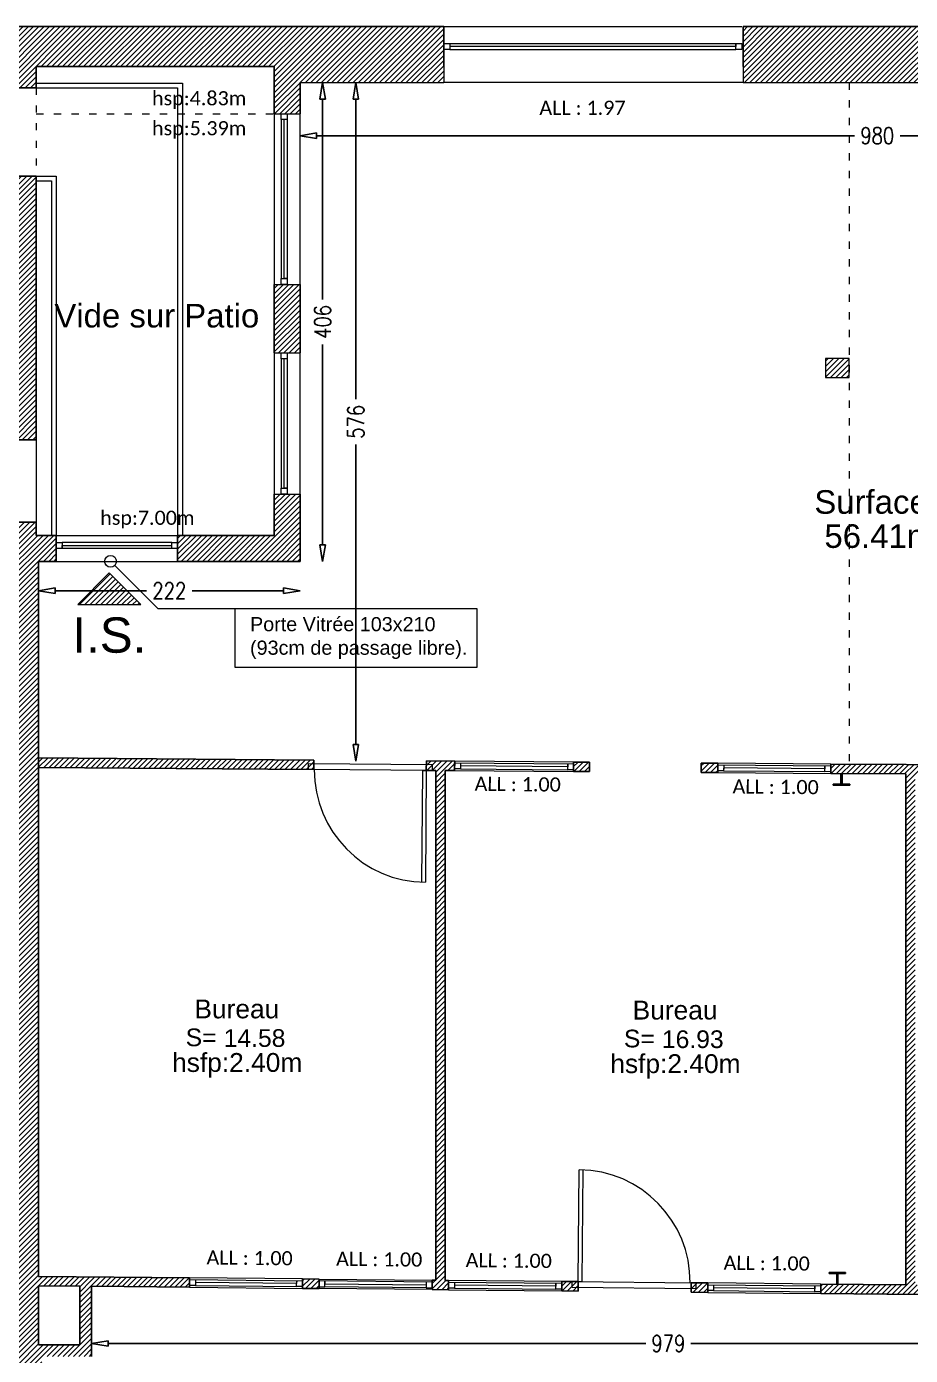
# Model space of a CAD drawing. Header units: millimetres. Extents: x -14819 to 43195, y -10328 to 20814.
# Drawn here: x 7473 to 8224, y 5368 to 6496 of the extents above; entities that cross this region are included whole.
import ezdxf
from ezdxf.enums import TextEntityAlignment as Align

# ---------------------------------------------------------------- set-up
doc = ezdxf.new("R2010")
doc.units = ezdxf.units.MM
doc.header["$PDMODE"] = 3
doc.linetypes.add('ACAD_ISO03W100', pattern=[30, 12, -18])
doc.linetypes.add('Chemin', pattern=[0.5, 0.3, -0.2])
for name, color, linetype, lineweight in [('00 - Mise en Sécurité', 30, 'Continuous', 13), ('05 - Menuiserie', 150, 'Continuous', 5), ('41 - Côtes Intérieures', 71, 'Continuous', 9), ('50 - Signes', 12, 'Continuous', 9), ('59 - TxT', 120, 'Continuous', 0), ('_Texte', 7, 'Continuous', 15), ('Etiq_Affectation', 7, 'Continuous', 0), ('Etiq_Num_appart', 7, 'Continuous', 0), ('Etiq_Surface', 7, 'Continuous', 0), ('Etiq_Typologie', 7, 'Continuous', 0), ('Etiquette', 7, 'Continuous', 13), ('Menuiserie', 250, 'Continuous', 9), ('Menuiserie_cps', 7, 'Continuous', 15), ('Mur_coupe', 7, 'Continuous', 25), ('Mur_projeté', 8, 'ACAD_ISO03W100', 18), ('Mur_vu', 8, 'Continuous', 18)]:
    doc.layers.add(name, color=color, linetype=linetype, lineweight=lineweight)
doc.layers.add('10 - Hachures', color=7, linetype='Continuous', lineweight=18, true_color=0x646464)
for name, color, linetype, lineweight, plot in [('Etiq_Adresse', 7, 'Continuous', 0, False), ('Etiq_Mesure_ou_non', 7, 'Continuous', 0, False), ('Menuiserie_seuil', 8, 'Continuous', 9, False)]:
    doc.layers.add(name, color=color, linetype=linetype, lineweight=lineweight, plot=plot)
doc.styles.add('CR_Cot', font='simplex.shx', dxfattribs={"width": 0.8})
doc.styles.add('Legend', font='calibri.ttf')
doc.styles.get("Standard").update_dxf_attribs({"font": 'arial.ttf'})
doc.dimstyles.get("Standard").update_dxf_attribs({"dimtxt": 14, "dimasz": 14, "dimexe": 0.18, "dimexo": 0.0625, "dimgap": 5, "dimtad": 0, "dimtoh": 1, "dimdec": 0, "dimzin": 0, "dimdsep": 46, "dimtxsty": 'CR_Cot', "dimblk": 'CLOSEDBLANK', "dimcen": 0, "dimse1": 1, "dimse2": 1, "dimadec": 0, "dimazin": 0, "dimtfac": 1, "dimtdec": 0, "dimtofl": 0, "dimtmove": 0, "dimatfit": 3, "dimfxl": 1, "dimtolj": 1, "dimtzin": 0, "dimarcsym": 0})

# ---------------------------------------------------------------- blocks, each defined once
blk = doc.blocks.new('_ClosedBlank')
at = {"color": 0, "linetype": 'ByBlock', "lineweight": -2}
for p, q in [((-1, 0.167), (0, 0)), ((-1, 0.167), (-1, -0.167)), ((0, 0), (-1, -0.167))]:
    blk.add_line(p, q, dxfattribs=at)
blk = doc.blocks.new('*D678')
at = {"layer": '41 - Côtes Intérieures', "color": 0, "lineweight": -2, "transparency": 16777216}
for p, q in [((37038.8, 6101.8), (37038.8, 6012)), ((37038.8, 5883.8), (37038.8, 5973.7))]:
    blk.add_line(p, q, dxfattribs=at)
at = {"layer": 'Defpoints', "color": 0, "transparency": 16777216}
for p in [(37038.8, 6115.8), (37060.4, 6115.8), (7060.4, 5869.8)]:
    blk.add_point(p, dxfattribs=at)
at = {"layer": '41 - Côtes Intérieures', "color": 0, "lineweight": -2, "transparency": 16777216, "xscale": 14, "yscale": 14, "zscale": 14}
for p, rotation in [((37038.8, 6115.8), 90), ((37038.8, 5869.8), 270)]:
    blk.add_blockref('_ClosedBlank', p, dxfattribs=dict(at, rotation=rotation))
at = {"layer": '41 - Côtes Intérieures', "color": 0, "transparency": 16777216, "insert": (37038.8, 5992.8), "char_height": 14, "attachment_point": 5, "rotation": 90, "style": 'CR_Cot'}
blk.add_mtext('\\A1;246', dxfattribs=at)
blk = doc.blocks.new('Fenetre_253')
blk.add_lwpolyline([(0.05, 0.05), (0.05, 0), (0, 0), (0, 0.05), (2.53, 0.05), (2.53, 0), (2.48, 0), (2.48, 0.05), (2.48, 0.025), (0.05, 0.025), (0.05, 0), (2.48, 0)])
blk = doc.blocks.new('A$C1CFF74B6')
at = {"layer": '50 - Signes', "linetype": 'Continuous', "transparency": 33554687}
h = blk.add_hatch(dxfattribs=at)
h.set_pattern_fill('ANSI31', color=256)
h.set_pattern_definition([(45, (-8269.608, -2297.6024), (-2.245064, 2.245064), [])])
h.paths.add_polyline_path([(26.75, 26.75), (0, 0), (53.5, 0)])
at = {"layer": '50 - Signes', "linetype": 'Continuous'}
for points in [[(53.5, 0), (26.75, 26.75), (0, 0)], [(0, 0), (53.5, 0)]]:
    blk.add_lwpolyline(points, dxfattribs=at)
blk = doc.blocks.new('*D707')
at = {"layer": '41 - Côtes Intérieures', "color": 0, "lineweight": -2, "transparency": 16777216}
for p, q in [((7724.5, 6434.3), (7724.5, 6264.2)), ((7724.5, 6055.8), (7724.5, 6225.9))]:
    blk.add_line(p, q, dxfattribs=at)
at = {"layer": 'Defpoints', "color": 0, "transparency": 16777216}
for p in [(7705.4, 6448.3), (7724.5, 6448.3), (7703.4, 6041.8)]:
    blk.add_point(p, dxfattribs=at)
at = {"layer": '41 - Côtes Intérieures', "color": 0, "lineweight": -2, "transparency": 16777216, "xscale": 14, "yscale": 14, "zscale": 14}
for p, rotation in [((7724.5, 6448.3), 90), ((7724.5, 6041.8), 270)]:
    blk.add_blockref('_ClosedBlank', p, dxfattribs=dict(at, rotation=rotation))
at = {"layer": '41 - Côtes Intérieures', "color": 0, "transparency": 16777216, "insert": (7724.5, 6245.1), "char_height": 14, "attachment_point": 5, "rotation": 90, "style": 'CR_Cot'}
blk.add_mtext('\\A1;406', dxfattribs=at)
blk = doc.blocks.new('Fenetre_96')
blk.add_lwpolyline([(0.05, 0.05), (0.05, 0), (0, 0), (0, 0.05), (0.96, 0.05), (0.96, 0), (0.91, 0), (0.91, 0.05), (0.91, 0.025), (0.05, 0.025), (0.05, 0), (0.91, 0)])
blk = doc.blocks.new('Porte_Simple_Droite_95')
at = {"layer": 'Menuiserie_cps', "color": 1, "lineweight": 9}
for points in [[(0, 0), (0, 0.95)], [(0.03, 0.95), (0.03, 0), (0, 0)]]:
    blk.add_lwpolyline(points, dxfattribs=at)
at = {"layer": 'Menuiserie_cps', "lineweight": 9}
blk.add_arc((0, 0), 0.95, 0, 90, dxfattribs=at)
at = {"layer": 'Menuiserie_seuil'}
blk.add_lwpolyline([(-0.05, 0), (1, 0), (1, -0.05), (-0.05, -0.05)], close=True, dxfattribs=at)
blk = doc.blocks.new('Fenetre_101')
blk.add_lwpolyline([(0.05, 0.05), (0.05, 0), (0, 0), (0, 0.05), (1.01, 0.05), (1.01, 0), (0.96, 0), (0.96, 0.05), (0.96, 0.025), (0.05, 0.025), (0.05, 0), (0.96, 0)])
blk = doc.blocks.new('Etiquette_Copro')
at = {"layer": 'Etiq_Adresse'}
blk.add_attdef('ADRESSE', text='', height=0.16, rotation=0.0292, dxfattribs=at).set_placement((0.047, -0.725), align=Align.CENTER)
at = {"layer": 'Etiq_Affectation'}
blk.add_attdef('AFFECTATION', text='', height=0.16, rotation=0.0292, dxfattribs=at).set_placement((0.044, -0.07), align=Align.CENTER)
at = {"layer": 'Etiq_Mesure_ou_non'}
blk.add_attdef('MESURE', text='', height=0.16, rotation=0.0292, dxfattribs=at).set_placement((0.043, 0.616), align=Align.CENTER)
at = {"layer": 'Etiq_Num_appart'}
blk.add_attdef('NUMERO_APPARTEMENT', text='', height=0.16, rotation=0.0292, dxfattribs=at).set_placement((0.047, -0.525), align=Align.CENTER)
at = {"layer": 'Etiq_Surface'}
blk.add_text('S=', height=0.15, rotation=0.0292, dxfattribs=at).set_placement((-0.391, -0.307))
blk.add_attdef('SURFACE', text='', height=0.15, rotation=0.0292, dxfattribs=at).set_placement((-0.068, -0.358), align=Align.BOTTOM_LEFT)
at = {"layer": 'Etiq_Typologie'}
blk.add_attdef('TYPOLOGIE', text='', height=0.16, rotation=0.0292, dxfattribs=at).set_placement((0.047, -0.925), align=Align.CENTER)
blk = doc.blocks.new('*D731')
at = {"layer": '41 - Côtes Intérieures', "color": 0, "lineweight": -2, "transparency": 16777216}
for p, q in [((7719.4, 6403.2), (8176, 6403.2)), ((8671.4, 6403.2), (8214.8, 6403.2))]:
    blk.add_line(p, q, dxfattribs=at)
at = {"layer": 'Defpoints', "color": 0, "transparency": 16777216}
for p in [(8685.4, 6403.2), (7705.4, 6350.3), (8685.4, 6350.5)]:
    blk.add_point(p, dxfattribs=at)
at = {"layer": '41 - Côtes Intérieures', "color": 0, "lineweight": -2, "transparency": 16777216, "xscale": 14, "yscale": 14, "zscale": 14, "rotation": 180}
blk.add_blockref('_ClosedBlank', (7705.4, 6403.2), dxfattribs=at)
at = {"layer": '41 - Côtes Intérieures', "color": 0, "lineweight": -2, "transparency": 16777216, "xscale": 14, "yscale": 14, "zscale": 14}
blk.add_blockref('_ClosedBlank', (8685.4, 6403.2), dxfattribs=at)
at = {"layer": '41 - Côtes Intérieures', "color": 0, "transparency": 16777216, "insert": (8195.4, 6403.2), "char_height": 14, "attachment_point": 5, "style": 'CR_Cot'}
blk.add_mtext('\\A1;980', dxfattribs=at)
blk = doc.blocks.new('*D732')
at = {"layer": '41 - Côtes Intérieures', "color": 0, "lineweight": -2, "transparency": 16777216}
for p, q in [((7497.4, 6016.9), (7575, 6016.9)), ((7691.4, 6016.9), (7613.8, 6016.9))]:
    blk.add_line(p, q, dxfattribs=at)
at = {"layer": 'Defpoints', "color": 0, "transparency": 16777216}
for p in [(7483.4, 6041.8), (7705.4, 6041.8), (7705.4, 6016.9)]:
    blk.add_point(p, dxfattribs=at)
at = {"layer": '41 - Côtes Intérieures', "color": 0, "lineweight": -2, "transparency": 16777216, "xscale": 14, "yscale": 14, "zscale": 14, "rotation": 180}
blk.add_blockref('_ClosedBlank', (7483.4, 6016.9), dxfattribs=at)
at = {"layer": '41 - Côtes Intérieures', "color": 0, "lineweight": -2, "transparency": 16777216, "xscale": 14, "yscale": 14, "zscale": 14}
blk.add_blockref('_ClosedBlank', (7705.4, 6016.9), dxfattribs=at)
at = {"layer": '41 - Côtes Intérieures', "color": 0, "transparency": 16777216, "insert": (7594.4, 6016.9), "char_height": 14, "attachment_point": 5, "style": 'CR_Cot'}
blk.add_mtext('\\A1;222', dxfattribs=at)
blk = doc.blocks.new('*D733')
at = {"layer": '41 - Côtes Intérieures', "color": 0, "lineweight": -2, "transparency": 16777216}
for p, q in [((41.2, 6262.8), (41.2, 6178.7)), ((41.2, 6055.8), (41.2, 6139.9))]:
    blk.add_line(p, q, dxfattribs=at)
at = {"layer": 'Defpoints', "color": 0, "transparency": 16777216}
for p in [(41.2, 6276.8), (7705.4, 6276.8), (0, 6041.8)]:
    blk.add_point(p, dxfattribs=at)
at = {"layer": '41 - Côtes Intérieures', "color": 0, "lineweight": -2, "transparency": 16777216, "xscale": 14, "yscale": 14, "zscale": 14}
for p, rotation in [((41.2, 6276.8), 90), ((41.2, 6041.8), 270)]:
    blk.add_blockref('_ClosedBlank', p, dxfattribs=dict(at, rotation=rotation))
at = {"layer": '41 - Côtes Intérieures', "color": 0, "transparency": 16777216, "insert": (41.2, 6159.3), "char_height": 14, "attachment_point": 5, "rotation": 90, "style": 'CR_Cot'}
blk.add_mtext('\\A1;235', dxfattribs=at)
blk = doc.blocks.new('*D734')
at = {"layer": '41 - Côtes Intérieures', "color": 0, "lineweight": -2, "transparency": 16777216}
for p, q in [((7752.7, 6434.3), (7752.7, 6179.4)), ((7752.7, 5886.3), (7752.7, 6141.1))]:
    blk.add_line(p, q, dxfattribs=at)
at = {"layer": 'Defpoints', "color": 0, "transparency": 16777216}
for p in [(7806, 6448.3), (7752.7, 5872.3), (7806.8, 5872.3)]:
    blk.add_point(p, dxfattribs=at)
at = {"layer": '41 - Côtes Intérieures', "color": 0, "lineweight": -2, "transparency": 16777216, "xscale": 14, "yscale": 14, "zscale": 14}
for p, rotation in [((7752.7, 6448.3), 90), ((7752.7, 5872.3), 270)]:
    blk.add_blockref('_ClosedBlank', p, dxfattribs=dict(at, rotation=rotation))
at = {"layer": '41 - Côtes Intérieures', "color": 0, "transparency": 16777216, "insert": (7752.7, 6160.3), "char_height": 14, "attachment_point": 5, "rotation": 90, "style": 'CR_Cot'}
blk.add_mtext('\\A1;576', dxfattribs=at)
blk = doc.blocks.new('*D877')
at = {"layer": '41 - Côtes Intérieures', "color": 0, "lineweight": -2, "transparency": 16777216}
for p, q in [((7542.4, 5377.8), (7998.9, 5377.8)), ((8493.5, 5377.8), (8037.1, 5377.8))]:
    blk.add_line(p, q, dxfattribs=at)
at = {"layer": 'Defpoints', "color": 0, "transparency": 16777216}
for p in [(7528.4, 5426.4), (8507.5, 5416.8), (8507.5, 5377.8)]:
    blk.add_point(p, dxfattribs=at)
at = {"layer": '41 - Côtes Intérieures', "color": 0, "lineweight": -2, "transparency": 16777216, "xscale": 14, "yscale": 14, "zscale": 14, "rotation": 180}
blk.add_blockref('_ClosedBlank', (7528.4, 5377.8), dxfattribs=at)
at = {"layer": '41 - Côtes Intérieures', "color": 0, "lineweight": -2, "transparency": 16777216, "xscale": 14, "yscale": 14, "zscale": 14}
blk.add_blockref('_ClosedBlank', (8507.5, 5377.8), dxfattribs=at)
at = {"layer": '41 - Côtes Intérieures', "color": 0, "transparency": 16777216, "insert": (8018, 5377.8), "char_height": 14, "attachment_point": 5, "style": 'CR_Cot'}
blk.add_mtext('\\A1;979', dxfattribs=at)

msp = doc.modelspace()

# ---------------------------------------------------------------- hatches: boundary and pattern name
at = {"layer": '10 - Hachures', "lineweight": 18}
h = msp.add_hatch(dxfattribs=at)
h.set_pattern_fill('ANSI31', color=256)
h.paths.add_polyline_path([(7683.44, 6421.84), (7705.44, 6421.84), (7705.44, 6448.28), (7827.44, 6448.28), (7827.44, 6495.84), (6546.27, 6495.84), (6552.57, 6355.84), (6586.52, 6357.4), (6582.36, 6449.84), (6923.45, 6449.84), (6923.45, 6328.84), (7060.36, 6328.84), (7060.36, 6295.84), (7067.35, 6295.84), (7067.35, 6321.84), (7274.36, 6321.85), (7274.36, 6358.84), (7267.44, 6358.86), (7267.36, 6347.85), (6945.44, 6348.07), (6945.44, 6457.84), (7267.44, 6457.62), (7267.44, 6450.84), (7274.44, 6450.84), (7274.44, 6457.84), (7443.44, 6457.84), (7443.44, 6443.84), (7481.44, 6443.84), (7481.44, 6461.84), (7683.44, 6461.84)])
h.paths.add_polyline_path([(7705.44, 6276.84), (7683.44, 6276.84), (7683.44, 6218.84), (7705.44, 6218.84)])
h = msp.add_hatch(dxfattribs=at)
h.set_pattern_fill('ANSI31', color=256)
h.paths.add_polyline_path([(8244.44, 6461.84), (8244.44, 6495.84), (8081.44, 6495.84), (8081.44, 6461.84), (8081.44, 6448.28), (8244.44, 6448.28)])
h = msp.add_hatch(dxfattribs=at)
h.set_pattern_fill('ANSI31', color=256)
h.paths.add_polyline_path([(7481.44, 6368.84), (7443.44, 6368.84), (7443.44, 6333.84), (7438.44, 6333.84), (7438.44, 6331.84), (7443.44, 6331.84), (7443.44, 6176.84), (7359.44, 6176.84), (7359.44, 6331.84), (7363.44, 6331.84), (7363.44, 6333.84), (7355.44, 6333.84), (7355.44, 6176.84), (7292.44, 6176.84), (7292.44, 6144.84), (7299.44, 6144.84), (7299.44, 6169.84), (7443.44, 6169.84), (7443.44, 6144.97), (7481.44, 6144.97)])
h = msp.add_hatch(dxfattribs=at)
h.set_pattern_fill('ANSI31', color=256)
h.paths.add_polyline_path([(8171.44, 6214.05), (8151.44, 6214.05), (8151.44, 6198.05), (8171.44, 6198.05)])
h = msp.add_hatch(dxfattribs=at)
h.set_pattern_fill('ANSI31', color=256)
h.set_pattern_definition([(45, (18, -6e-11), (-2.245064, 2.245064), [])])
h.paths.add_polyline_path([(7705.44, 6098.84), (7683.44, 6098.84), (7683.44, 6063.84), (7601.44, 6063.84), (7601.44, 6041.84), (7705.44, 6041.84)])
h = msp.add_hatch(dxfattribs=at)
h.set_pattern_fill('ANSI31', color=256)
h.paths.add_polyline_path([(7443.44, 4916.84), (7325.75, 4916.84), (7325.75, 4882.84), (7486.09, 4882.84), (7486.09, 4916.84), (7486.09, 5366.84), (7528.44, 5366.84), (7528.44, 5434.38), (7483.44, 5434.84), (7483.44, 6041.84), (7498.44, 6041.84), (7498.44, 6063.84), (7481.44, 6063.84), (7481.44, 6074.97), (7443.44, 6074.97), (7443.44, 6039.84), (7299.44, 6039.84), (7299.44, 6069.84), (7292.44, 6069.84), (7292.44, 6039.84), (7191.44, 6039.84), (7191.44, 5939.84), (7198.44, 5939.84), (7198.44, 6032.84), (7443.44, 6032.84), (7443.44, 6028.84), (7451.44, 6028.84), (7451.44, 5958.84), (7443.44, 5958.84), (7443.44, 5764.84), (7198.44, 5764.84), (7198.44, 5864.84), (7191.44, 5864.84), (7191.44, 5757.84), (7443.44, 5757.84), (7443.44, 5409.84)])
h.paths.add_polyline_path([(7483.44, 5376.82), (7483.44, 5426.82), (7518.44, 5426.48), (7518.44, 5376.84), (7483.44, 5376.84)], flags=16)
h = msp.add_hatch(dxfattribs=at)
h.set_pattern_fill('ANSI31', color=256)
h.paths.add_polyline_path([(7717.09, 5873.09), (7483.44, 5874.9), (7483.44, 5866.9), (7717.09, 5865.1)])
h.paths.add_polyline_path([(7836.62, 5872.22), (7812.57, 5872.38), (7812.48, 5864.38), (7820.56, 5864.27), (7820.56, 5431.53), (7817.47, 5431.56), (7817.48, 5423.56), (7831.47, 5423.42), (7831.47, 5431.42), (7828.55, 5431.45), (7828.56, 5864.23), (7836.55, 5864.22)])
h.paths.add_polyline_path([(7951.02, 5871.32), (7937.56, 5871.44), (7937.6, 5863.39), (7950.98, 5863.32)])
h.paths.add_polyline_path([(8059.97, 5870.54), (8045.93, 5870.64), (8045.98, 5862.61), (8059.98, 5862.5)])
h.paths.add_polyline_path([(8284.06, 5869.15), (8156.06, 5869.79), (8155.98, 5861.79), (8219.54, 5861.32), (8219.54, 5427.6), (8147.45, 5428.31), (8147.45, 5420.31), (8287.52, 5418.93), (8287.55, 5426.93), (8227.54, 5427.52), (8227.54, 5861.23), (8283.98, 5861.15)])
h.paths.add_polyline_path([(8398.66, 5867.98), (8380.05, 5868.17), (8379.97, 5860.17), (8389.51, 5860.07), (8389.42, 5748.94), (8499.42, 5748.94), (8499.52, 5695.94), (8507.51, 5695.94), (8507.51, 5756.86), (8398.66, 5756.98)])
h.paths.add_polyline_path([(8507.51, 5585.83), (8499.52, 5585.91), (8499.52, 5424.85), (8493.54, 5424.91), (8493.54, 5416.91), (8507.55, 5416.77)])
h.paths.add_polyline_path([(8397.55, 5425.85), (8383.55, 5425.99), (8383.55, 5417.99), (8397.51, 5417.85)])
h.paths.add_polyline_path([(8051.46, 5429.26), (8037.46, 5429.39), (8037.46, 5421.39), (8051.42, 5421.26)])
h.paths.add_polyline_path([(7941.47, 5430.34), (7927.47, 5430.47), (7927.47, 5422.47), (7941.47, 5422.34)])
h.paths.add_polyline_path([(7721.48, 5432.5), (7707.48, 5432.64), (7707.48, 5424.64), (7721.48, 5424.5)])
h.paths.add_polyline_path([(7611.49, 5433.58), (7528.44, 5434.4), (7528.44, 5426.4), (7611.48, 5425.58)])

# ---------------------------------------------------------------- linework, layer by layer
at = {"layer": '00 - Mise en Sécurité', "linetype": 'Continuous'}
for points in [[(7584.84, 6001.45), (7547.98, 6038.31)], [(7650.12, 6001.45), (7584.84, 6001.45)]]:
    msp.add_lwpolyline(points, dxfattribs=at)
at = {"layer": '00 - Mise en Sécurité'}
msp.add_lwpolyline([(7855.63, 6001.45), (7650.12, 6001.45), (7650.12, 5952.11), (7855.63, 5952.11)], close=True, dxfattribs=at)
at = {"layer": '00 - Mise en Sécurité', "linetype": 'Continuous'}
msp.add_circle((7544.44, 6041.84), 5, dxfattribs=at)
at = {"layer": '05 - Menuiserie'}
for points in [[(7694.44, 6416.84), (7689.44, 6416.84), (7689.44, 6421.84), (7694.44, 6421.84), (7694.44, 6276.84), (7689.44, 6276.84), (7689.44, 6281.84), (7694.44, 6281.84), (7691.94, 6281.84), (7691.94, 6416.84), (7689.44, 6416.84), (7689.44, 6281.84)], [(7694.44, 6213.84), (7689.44, 6213.84), (7689.44, 6218.84), (7694.44, 6218.84), (7694.44, 6098.84), (7689.44, 6098.84), (7689.44, 6103.84), (7694.44, 6103.84), (7691.94, 6103.84), (7691.94, 6213.84), (7689.44, 6213.84), (7689.44, 6103.84)], [(7596.44, 6052.84), (7596.44, 6057.84), (7601.44, 6057.84), (7601.44, 6052.84), (7498.44, 6052.84), (7498.44, 6057.84), (7503.44, 6057.84), (7503.44, 6052.84), (7503.44, 6055.34), (7596.44, 6055.34), (7596.44, 6057.84), (7503.44, 6057.84)]]:
    msp.add_lwpolyline(points, dxfattribs=at)
at = {"layer": 'Mur_coupe'}
for p, q in [((7437.44, 6495.84), (7827.44, 6495.84)), ((8081.44, 6495.84), (8244.44, 6495.84)), ((7483.44, 5434.84), (7483.44, 6041.84)), ((7483.44, 5866.84), (7483.44, 5866.9)), ((7820.56, 5431.53), (7820.56, 5864.27)), ((7828.55, 5431.45), (7828.56, 5864.23)), ((8219.54, 5427.6), (8219.54, 5861.32))]:
    msp.add_line(p, q, dxfattribs=at)
at = {"layer": 'Mur_coupe', "flags": 128}
for points in [[(7827.44, 6461.84), (7827.44, 6495.84)], [(8081.44, 6461.84), (8081.44, 6495.84)], [(7481.44, 6461.84), (7683.44, 6461.84)], [(7481.44, 6443.84), (7481.44, 6461.84)], [(7683.44, 6421.84), (7683.44, 6461.84)], [(7481.44, 6443.84), (7443.44, 6443.84)], [(7705.44, 6421.84), (7705.44, 6448.28)], [(7481.44, 6368.84), (7443.44, 6368.84)], [(7481.44, 6144.97), (7481.44, 6368.84)], [(7683.44, 6218.84), (7683.44, 6276.84)], [(7705.44, 6218.84), (7705.44, 6276.84)], [(7481.44, 6144.97), (7443.44, 6144.97)], [(7683.44, 6063.84), (7683.44, 6098.84)], [(7705.44, 6041.84), (7705.44, 6098.84)], [(7481.44, 6074.97), (7443.44, 6074.97)], [(7481.44, 6063.84), (7481.44, 6074.97)], [(7481.44, 6063.84), (7498.44, 6063.84)], [(7601.44, 6063.84), (7683.44, 6063.84)], [(7483.44, 6041.84), (7498.44, 6041.84)], [(7601.44, 6041.84), (7705.44, 6041.84)], [(7483.44, 5874.9), (7717.09, 5873.09)], [(7483.44, 5866.9), (7717.09, 5865.1)], [(7717.09, 5873.09), (7717.09, 5865.1)], [(7812.57, 5872.38), (7812.48, 5864.38)], [(7812.57, 5872.38), (7836.62, 5872.22)], [(7836.55, 5864.22), (7836.62, 5872.22)], [(7937.56, 5871.44), (7951.02, 5871.32)], [(7937.56, 5871.44), (7937.6, 5863.39)], [(7951.02, 5871.32), (7950.98, 5863.32)], [(8045.93, 5870.65), (8045.98, 5862.61)], [(8045.93, 5870.64), (8059.97, 5870.54)], [(8059.97, 5870.54), (8059.98, 5862.5)], [(8156.06, 5869.79), (8155.98, 5861.79)], [(8156.06, 5869.79), (8284.06, 5869.15)], [(7812.48, 5864.38), (7820.56, 5864.27)], [(7828.56, 5864.23), (7836.55, 5864.22)], [(7937.6, 5863.39), (7950.98, 5863.32)], [(8045.98, 5862.61), (8059.98, 5862.5)], [(8155.98, 5861.79), (8219.54, 5861.32)], [(8164.48, 5852.7), (8164.48, 5861.7)], [(8165.48, 5852.7), (8165.48, 5861.7)], [(8157.98, 5852.7), (8164.48, 5852.7)], [(8157.98, 5851.7), (8157.98, 5852.7)], [(8157.98, 5851.7), (8171.98, 5851.7)], [(8165.48, 5852.7), (8171.98, 5852.7)], [(8171.98, 5851.7), (8171.98, 5852.7)], [(8154.54, 5438.18), (8168.54, 5438.18)], [(8154.54, 5438.18), (8154.54, 5437.18)], [(8168.54, 5438.18), (8168.54, 5437.18)], [(7483.44, 5434.84), (7611.49, 5433.58)], [(7483.44, 5426.84), (7518.44, 5426.48)], [(7483.44, 5426.82), (7483.44, 5376.82), (7483.44, 5376.82)], [(7528.44, 5426.38), (7611.48, 5425.58)], [(7611.49, 5433.58), (7611.48, 5425.58)], [(7707.48, 5432.64), (7721.48, 5432.5)], [(7707.48, 5432.64), (7707.48, 5424.64)], [(7721.48, 5432.5), (7721.48, 5424.5)], [(7817.47, 5431.56), (7820.56, 5431.53)], [(7817.48, 5423.56), (7817.47, 5431.56)], [(7828.55, 5431.45), (7831.47, 5431.42)], [(7831.47, 5423.42), (7831.47, 5431.42)], [(7927.47, 5430.47), (7941.47, 5430.34)], [(7927.47, 5430.47), (7927.47, 5422.47)], [(7941.47, 5430.34), (7941.47, 5422.34)], [(8037.46, 5429.39), (8051.46, 5429.26)], [(8037.46, 5429.39), (8037.46, 5421.39)], [(8051.46, 5429.26), (8051.42, 5421.26)], [(8147.45, 5428.31), (8219.54, 5427.6)], [(8147.45, 5428.31), (8147.45, 5420.31)], [(8154.54, 5437.18), (8161.04, 5437.18)], [(8161.04, 5437.18), (8161.04, 5428.18)], [(8162.04, 5437.18), (8168.54, 5437.18)], [(8162.04, 5437.18), (8162.04, 5428.17)], [(7707.48, 5424.64), (7721.48, 5424.5)], [(7817.48, 5423.56), (7831.47, 5423.42)], [(7927.47, 5422.47), (7941.47, 5422.34)], [(8037.46, 5421.39), (8051.42, 5421.26)], [(8147.45, 5420.31), (8287.52, 5418.93)], [(7483.44, 5376.82), (7518.44, 5376.84)]]:
    msp.add_lwpolyline(points, dxfattribs=at)
at = {"layer": 'Mur_coupe', "lineweight": 18}
for points in [[(7827.44, 6461.84), (7827.44, 6448.28)], [(8081.44, 6461.84), (8081.44, 6448.28)], [(7705.44, 6448.28), (7827.44, 6448.28)], [(8081.44, 6448.28), (8244.44, 6448.28)], [(7683.44, 6421.84), (7705.44, 6421.84)], [(7683.44, 6276.84), (7705.44, 6276.84)], [(7683.44, 6218.84), (7705.44, 6218.84)], [(8171.44, 6198.05), (8171.44, 6214.05), (8151.44, 6214.05), (8151.44, 6198.05), (8171.44, 6198.05)], [(7683.44, 6098.84), (7705.44, 6098.84)]]:
    msp.add_lwpolyline(points, dxfattribs=at)
at = {"layer": 'Mur_coupe'}
for points in [[(7498.44, 6063.84), (7498.44, 6041.84)], [(7601.44, 6063.84), (7601.44, 6041.84)]]:
    msp.add_lwpolyline(points, dxfattribs=at)
at = {"layer": 'Mur_coupe', "elevation": -195, "flags": 128}
for points in [[(7518.44, 5376.84), (7518.44, 5426.48)], [(7528.44, 5366.84), (7528.44, 5426.38)]]:
    msp.add_lwpolyline(points, dxfattribs=at)
at = {"layer": 'Mur_projeté', "ltscale": 0.5}
msp.add_line((8171.44, 6448.28), (8171.44, 5870.05), dxfattribs=at)
at = {"layer": 'Mur_projeté', "ltscale": 0.5, "flags": 128}
for points in [[(7481.44, 6443.84), (7481.44, 6368.84)], [(7481.44, 6421.84), (7683.44, 6421.84)]]:
    msp.add_lwpolyline(points, dxfattribs=at)
at = {"layer": 'Mur_vu', "flags": 128}
for points in [[(7827.44, 6495.84), (8080.44, 6495.84)], [(8081.44, 6448.28), (7827.42, 6448.28)], [(7481.44, 6144.97), (7481.44, 6074.97)], [(7937.56, 5871.44), (7836.62, 5872.22)], [(8156.06, 5869.79), (8059.97, 5870.54)], [(7836.55, 5864.22), (7937.6, 5863.39)], [(8059.98, 5862.5), (8155.98, 5861.79)], [(7707.48, 5432.64), (7611.49, 5433.58)], [(7721.48, 5432.5), (7817.47, 5431.56)], [(7927.47, 5430.47), (7831.47, 5431.42)], [(8147.45, 5428.31), (8051.46, 5429.26)], [(7611.48, 5425.58), (7707.48, 5424.64)], [(7817.48, 5423.56), (7721.48, 5424.5)], [(7831.47, 5423.42), (7927.47, 5422.47)], [(8051.42, 5421.26), (8147.45, 5420.31)]]:
    msp.add_lwpolyline(points, dxfattribs=at)
at = {"layer": 'Mur_vu', "lineweight": 18}
for points in [[(7481.44, 6447.84), (7605.44, 6447.84), (7605.44, 6063.84)], [(7481.44, 6443.84), (7601.44, 6443.84), (7601.44, 6058.97)], [(7683.44, 6421.84), (7683.44, 6276.84)], [(7705.44, 6276.84), (7705.44, 6421.84)], [(7481.44, 6368.84), (7498.44, 6368.84), (7498.44, 6063.84)], [(7481.44, 6364.84), (7494.44, 6364.84), (7494.44, 6063.84)], [(7683.44, 6218.84), (7683.44, 6098.84)], [(7705.44, 6098.84), (7705.44, 6218.84)], [(7498.44, 6063.84), (7601.44, 6063.84)], [(7498.44, 6041.84), (7601.44, 6041.84)]]:
    msp.add_lwpolyline(points, dxfattribs=at)

# ---------------------------------------------------------------- block references
at = {"layer": '05 - Menuiserie', "xscale": 100, "yscale": 100, "zscale": 100}
msp.add_blockref('Fenetre_253', (7827.44, 6476.34), dxfattribs=at)
at = {"layer": '50 - Signes', "linetype": 'Continuous'}
msp.add_blockref('A$C1CFF74B6', (7516.69, 6005.22), dxfattribs=at)
at = {"layer": 'Etiquette'}
ref = msp.add_blockref('Etiquette_Copro', (7647.34, 5660.92), dxfattribs=dict(at, xscale=100, yscale=100, zscale=100))
ref.add_attrib('AFFECTATION', 'Bureau', dxfattribs={"layer": 'Etiq_Affectation', "height": 16, "rotation": 0.02922}).set_placement((7651.7, 5653.88), align=Align.CENTER)
ref.add_attrib('SURFACE', '14.58', dxfattribs={"layer": 'Etiq_Surface', "height": 15, "rotation": 0.02922}).set_placement((7640.51, 5625.13), align=Align.BOTTOM_LEFT)
ref.add_attrib('NUMERO_APPARTEMENT', 'hsfp:2.40m', dxfattribs={"layer": 'Etiq_Num_appart', "height": 16, "rotation": 0.02922}).set_placement((7652, 5608.41), align=Align.CENTER)
ref = msp.add_blockref('Etiquette_Copro', (8019.39, 5659.93), dxfattribs=dict(at, xscale=100, yscale=100, zscale=100))
ref.add_attrib('AFFECTATION', 'Bureau', dxfattribs={"layer": 'Etiq_Affectation', "height": 16, "rotation": 0.02922}).set_placement((8023.75, 5652.89), align=Align.CENTER)
ref.add_attrib('SURFACE', '16.93', dxfattribs={"layer": 'Etiq_Surface', "height": 15, "rotation": 0.02922}).set_placement((8012.55, 5624.14), align=Align.BOTTOM_LEFT)
ref.add_attrib('NUMERO_APPARTEMENT', 'hsfp:2.40m', dxfattribs={"layer": 'Etiq_Num_appart', "height": 16, "rotation": 0.02922}).set_placement((8024.05, 5607.42), align=Align.CENTER)
at = {"layer": 'Menuiserie', "color": 2, "xscale": 100, "yscale": 100, "zscale": 100}
for name, p, rotation in [('Porte_Simple_Droite_95', (7812.48, 5864.36), 179.5702263291845), ('Fenetre_101', (7836.57, 5865.72), 359.5411934687609), ('Fenetre_96', (8059.98, 5864.02), 359.5637607462559)]:
    msp.add_blockref(name, p, dxfattribs=dict(at, rotation=rotation))
at = {"layer": 'Menuiserie', "yscale": 100, "zscale": 100, "rotation": 359.4135744237568}
for name, p, xscale in [('Porte_Simple_Droite_95', (7941.47, 5430.34), 100), ('Fenetre_96', (7611.46, 5427.08), 100), ('Fenetre_96', (7817.45, 5425.02), -100), ('Fenetre_96', (7831.45, 5424.92), 100), ('Fenetre_96', (8051.42, 5422.76), 100)]:
    msp.add_blockref(name, p, dxfattribs=dict(at, xscale=xscale))

# ---------------------------------------------------------------- texts
at = {"layer": '00 - Mise en Sécurité', "lineweight": 18, "insert": (7662.9, 5994.55, -16.7), "char_height": 12, "attachment_point": 1}
msp.add_mtext_dynamic_manual_height_columns('Porte Vitrée 103x210 (93cm de passage libre).', width=190.1178, gutter_width=62.94, heights=[0], dxfattribs=at)
at = {"layer": '50 - Signes', "linetype": 'Continuous', "insert": (7543.44, 5979.08), "char_height": 30, "attachment_point": 5}
msp.add_mtext_dynamic_manual_height_columns('I.S.', width=111.6464, gutter_width=12.5, heights=[0], dxfattribs=at)
at = {"layer": '59 - TxT', "linetype": 'Continuous'}
msp.add_text('Vide sur Patio', height=20, dxfattribs=at).set_placement((7583.76, 6250.41, -195.02), align=Align.MIDDLE_CENTER)
for s, p in [('Surface 7', (8201.77, 6082.27)), ('56.41m²', (8201.77, 6053.27))]:
    msp.add_text(s, height=20, dxfattribs=at).set_placement(p, align=Align.CENTER)
at = {"layer": '_Texte', "linetype": 'Chemin', "ltscale": 0.1, "style": 'Legend'}
for s, p in [('hsp:4.83m', (7579.68, 6429.01)), ('hsp:5.39m', (7579.68, 6403.56)), ('hsp:7.00m', (7535.69, 6072.84))]:
    msp.add_text(s, height=12, dxfattribs=at).set_placement(p)
at = {"layer": 'Menuiserie_cps', "linetype": 'Chemin', "ltscale": 0.1, "style": 'Legend'}
msp.add_text('ALL : 1.97', height=12, dxfattribs=at).set_placement((7908.55, 6420.9))
for p in [(7853.51, 5847.1), (8072.5, 5844.85), (7625.91, 5444.92), (7735.91, 5443.8), (7845.9, 5442.67), (8064.89, 5440.43)]:
    msp.add_text('ALL : 1.00', height=12, rotation=359.41357, dxfattribs=at).set_placement(p)

# ---------------------------------------------------------------- dimensions: what is measured, and where the dimension line sits
at = {"layer": '41 - Côtes Intérieures'}
for base, p1, p2, picture, middle in [((7724.45, 6448.28), (7703.44, 6041.84), (7705.44, 6448.28), '*D707', (7724.45, 6245.06)), ((7752.72, 5872.27), (7805.95, 6448.28), (7806.77, 5872.27), '*D734', (7752.72, 6160.28)), ((41.19, 6276.84), (0, 6041.84), (7705.44, 6276.84), '*D733', (41.19, 6159.34)), ((37038.83, 6115.84), (7060.44, 5869.84), (37060.44, 6115.84), '*D678', (37038.83, 5992.84))]:
    dim = msp.add_linear_dim(base=base, p1=p1, p2=p2, angle=90, dimstyle='Standard', dxfattribs=at)
    dim.commit()
    dim.dimension.update_dxf_attribs({"geometry": picture, "text_midpoint": middle})
for base, p1, p2, picture, middle in [((8685.43, 6403.2), (7705.44, 6350.29), (8685.43, 6350.48), '*D731', (8195.44, 6403.2)), ((7705.44, 6016.95), (7483.44, 6041.84), (7705.44, 6041.84), '*D732', (7594.44, 6016.95))]:
    dim = msp.add_linear_dim(base=base, p1=p1, p2=p2, dimstyle='Standard', dxfattribs=at)
    dim.commit()
    dim.dimension.update_dxf_attribs({"geometry": picture, "text_midpoint": middle})
dim = msp.add_linear_dim(base=(8507.55, 5377.77), p1=(7528.44, 5426.38), p2=(8507.55, 5416.77), dimstyle='Standard', dxfattribs=at)
dim.commit()
dim.dimension.update_dxf_attribs({"geometry": '*D877', "text_midpoint": (8017.99, 5377.77), "dimtype": 160})

doc.saveas('drawing.dxf')
